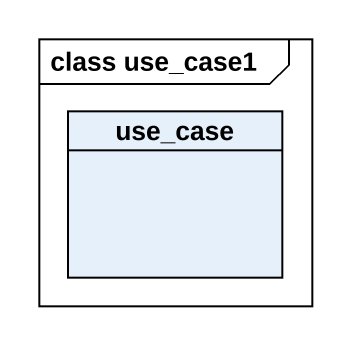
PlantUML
@startuml
mainframe class use_case1
hide circle
hide empty members
class use_case
@enduml
